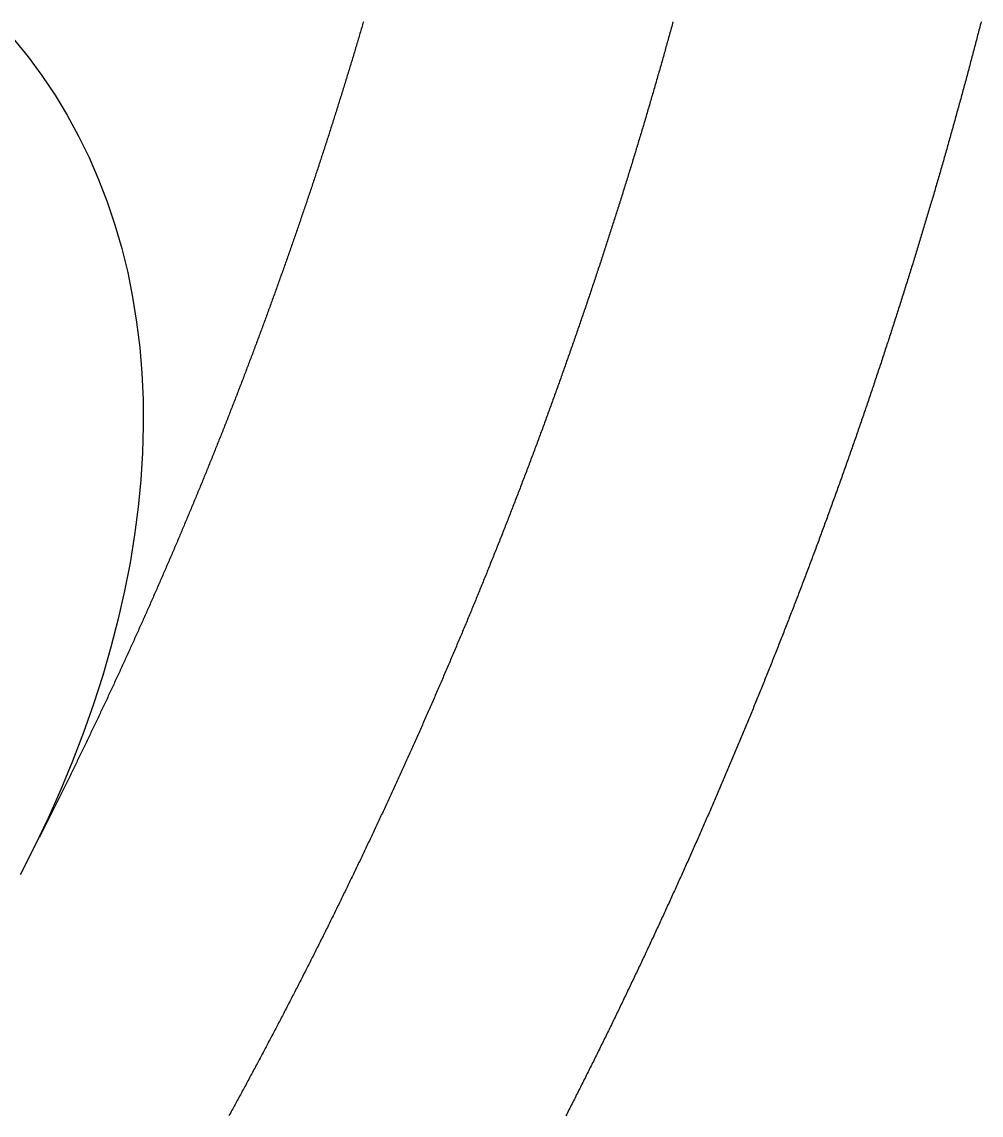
# Model space of a CAD drawing. Extents: x 10 to 206, y -65 to 73.
# Drawn here: x 173.8362 to 174.258, y -50.78 to -50.2991 of the extents above; entities that cross this region are included whole.
import ezdxf

# ---------------------------------------------------------------- set-up
doc = ezdxf.new("R2010")
doc.units = 0
doc.header["$LTSCALE"] = 0.5
doc.layers.add('LOGO', color=7, linetype='Continuous')

msp = doc.modelspace()

# ---------------------------------------------------------------- linework, layer by layer
at = {"layer": 'LOGO'}
for points in [[(173.98639012, -50.29908519), (173.98620232, -50.29972569), (173.98601431, -50.30036614), (173.98582609, -50.30100652), (173.98563766, -50.30164685), (173.98544902, -50.30228712), (173.98526016, -50.30292733), (173.98507109, -50.30356748), (173.98488182, -50.30420757), (173.98469233, -50.3048476), (173.98450263, -50.30548757), (173.98431272, -50.30612749), (173.9841226, -50.30676734), (173.98393227, -50.30740713), (173.98374172, -50.30804686), (173.98355097, -50.30868653), (173.98336001, -50.30932614), (173.98316884, -50.30996569), (173.98297745, -50.31060518), (173.98278586, -50.31124461), (173.98259405, -50.31188398), (173.98240204, -50.31252329), (173.98220981, -50.31316253), (173.98201738, -50.31380172), (173.98182473, -50.31444084), (173.98163188, -50.3150799), (173.98143882, -50.3157189), (173.98124554, -50.31635784), (173.98105206, -50.31699671), (173.98085837, -50.31763552), (173.98066447, -50.31827427), (173.98047036, -50.31891296), (173.98027603, -50.31955159), (173.98008151, -50.32019015), (173.97988677, -50.32082865), (173.97969182, -50.32146709), (173.97949666, -50.32210546), (173.9793013, -50.32274377), (173.97910572, -50.32338202), (173.97890994, -50.3240202), (173.97871395, -50.32465832), (173.97851775, -50.32529638), (173.97832134, -50.32593437), (173.97812473, -50.3265723), (173.9779279, -50.32721017), (173.97773087, -50.32784797), (173.97753363, -50.3284857), (173.97733618, -50.32912338), (173.97713852, -50.32976098), (173.97694066, -50.33039852), (173.97674258, -50.331036), (173.9765443, -50.33167341), (173.97634582, -50.33231076), (173.97614712, -50.33294804), (173.97594822, -50.33358526), (173.97574911, -50.33422241), (173.97554979, -50.33485949), (173.97535027, -50.33549651), (173.97515053, -50.33613347), (173.97495059, -50.33677035), (173.97475045, -50.33740717), (173.97455009, -50.33804393), (173.97434953, -50.33868062), (173.97414877, -50.33931724), (173.97394779, -50.33995379), (173.97374661, -50.34059028), (173.97354523, -50.3412267), (173.97334364, -50.34186306), (173.97314184, -50.34249934), (173.97293983, -50.34313556), (173.97273762, -50.34377171), (173.9725352, -50.3444078), (173.97233258, -50.34504381), (173.97212975, -50.34567976), (173.97192671, -50.34631564), (173.97172347, -50.34695146), (173.97152002, -50.3475872), (173.97131637, -50.34822287), (173.97111251, -50.34885848), (173.97090845, -50.34949402), (173.97070418, -50.35012949), (173.9704997, -50.35076489), (173.97029502, -50.35140022), (173.97009014, -50.35203548), (173.96988505, -50.35267068), (173.96967975, -50.3533058), (173.96947425, -50.35394085), (173.96926855, -50.35457584), (173.96906264, -50.35521075), (173.96885652, -50.35584559), (173.9686502, -50.35648037), (173.96844368, -50.35711507), (173.96823695, -50.35774971), (173.96803002, -50.35838427), (173.96782288, -50.35901876), (173.96761554, -50.35965318), (173.967408, -50.36028753), (173.96720025, -50.36092181), (173.96699229, -50.36155602), (173.96678414, -50.36219016), (173.96657578, -50.36282422), (173.96636721, -50.36345822), (173.96615844, -50.36409214), (173.96594947, -50.36472599), (173.9657403, -50.36535977), (173.96553092, -50.36599348), (173.96532134, -50.36662711), (173.96511155, -50.36726067), (173.96490156, -50.36789416), (173.96469137, -50.36852758), (173.96448097, -50.36916092), (173.96427038, -50.36979419), (173.96405958, -50.37042739), (173.96384857, -50.37106052), (173.96363737, -50.37169357), (173.96342596, -50.37232655), (173.96321435, -50.37295945), (173.96300253, -50.37359228), (173.96279052, -50.37422504), (173.9625783, -50.37485773), (173.96236588, -50.37549034), (173.96215325, -50.37612287), (173.96194043, -50.37675533), (173.9617274, -50.37738772), (173.96151417, -50.37802003), (173.96130074, -50.37865227), (173.96108711, -50.37928443), (173.96087328, -50.37991652), (173.96065924, -50.38054853), (173.960445, -50.38118047), (173.96023056, -50.38181233), (173.96001592, -50.38244412), (173.95980108, -50.38307583), (173.95958604, -50.38370747), (173.9593708, -50.38433902), (173.95915535, -50.38497051), (173.95893971, -50.38560192), (173.95872386, -50.38623325), (173.95850781, -50.3868645), (173.95829156, -50.38749568), (173.95807512, -50.38812678), (173.95785847, -50.38875781), (173.95764162, -50.38938875), (173.95742457, -50.39001963), (173.95720731, -50.39065042), (173.95698986, -50.39128114), (173.95677221, -50.39191177), (173.95655436, -50.39254234), (173.95633631, -50.39317282), (173.95611806, -50.39380323), (173.95589961, -50.39443355), (173.95568096, -50.3950638), (173.95546211, -50.39569398), (173.95524306, -50.39632407), (173.95502381, -50.39695408), (173.95480436, -50.39758402), (173.95458471, -50.39821388), (173.95436486, -50.39884366), (173.95414482, -50.39947336), (173.95392457, -50.40010298), (173.95370412, -50.40073252), (173.95348348, -50.40136198), (173.95326264, -50.40199136), (173.95304159, -50.40262067), (173.95282035, -50.40324989), (173.95259891, -50.40387903), (173.95237728, -50.4045081), (173.95215544, -50.40513708), (173.95193341, -50.40576598), (173.95171117, -50.4063948), (173.95148874, -50.40702355), (173.95126611, -50.40765221), (173.95104328, -50.40828079), (173.95082026, -50.40890929), (173.95059703, -50.4095377), (173.95037361, -50.41016604), (173.95014999, -50.4107943), (173.94992618, -50.41142247), (173.94970216, -50.41205056), (173.94947795, -50.41267857), (173.94925354, -50.4133065), (173.94902893, -50.41393435), (173.94880413, -50.41456212), (173.94857912, -50.4151898), (173.94835393, -50.4158174), (173.94812853, -50.41644492), (173.94790294, -50.41707235), (173.94767715, -50.4176997), (173.94745116, -50.41832697), (173.94722498, -50.41895416), (173.9469986, -50.41958126), (173.94677202, -50.42020828), (173.94654525, -50.42083522), (173.94631828, -50.42146207), (173.94609111, -50.42208884), (173.94586375, -50.42271553), (173.94563619, -50.42334213), (173.94540843, -50.42396865), (173.94518048, -50.42459508), (173.94495234, -50.42522143), (173.94472399, -50.42584769), (173.94449545, -50.42647387), (173.94426672, -50.42709997), (173.94403779, -50.42772598), (173.94380866, -50.4283519), (173.94357934, -50.42897774), (173.94334983, -50.4296035), (173.94312012, -50.43022917), (173.94289021, -50.43085475), (173.94266011, -50.43148025), (173.94242981, -50.43210566), (173.94219932, -50.43273099), (173.94196863, -50.43335623), (173.94173775, -50.43398139), (173.94150667, -50.43460645), (173.9412754, -50.43523144), (173.94104393, -50.43585633), (173.94081227, -50.43648114), (173.94058042, -50.43710586), (173.94034837, -50.4377305), (173.94011612, -50.43835504), (173.93988368, -50.43897951), (173.93965105, -50.43960388), (173.93941823, -50.44022816), (173.9391852, -50.44085236), (173.93895199, -50.44147647), (173.93871858, -50.4421005), (173.93848498, -50.44272443), (173.93825119, -50.44334828), (173.9380172, -50.44397204), (173.93778301, -50.44459571), (173.93754864, -50.44521929), (173.93731407, -50.44584278), (173.9370793, -50.44646618), (173.93684435, -50.4470895), (173.9366092, -50.44771272), (173.93637386, -50.44833586), (173.93613832, -50.44895891), (173.93590259, -50.44958187), (173.93566667, -50.45020474), (173.93543056, -50.45082752), (173.93519425, -50.4514502), (173.93495776, -50.4520728), (173.93472106, -50.45269531), (173.93448418, -50.45331773), (173.93424711, -50.45394006), (173.93400984, -50.4545623), (173.93377238, -50.45518445), (173.93353472, -50.4558065), (173.93329688, -50.45642847), (173.93305884, -50.45705034), (173.93282062, -50.45767213), (173.9325822, -50.45829382), (173.93234358, -50.45891542), (173.93210478, -50.45953693), (173.93186579, -50.46015835), (173.9316266, -50.46077968), (173.93138722, -50.46140091), (173.93114765, -50.46202205), (173.93090789, -50.4626431), (173.93066794, -50.46326406), (173.9304278, -50.46388493), (173.93018747, -50.4645057), (173.92994694, -50.46512638), (173.92970623, -50.46574697), (173.92946532, -50.46636746), (173.92922423, -50.46698786), (173.92898294, -50.46760817), (173.92874146, -50.46822839), (173.92849979, -50.46884851), (173.92825794, -50.46946854), (173.92801589, -50.47008847), (173.92777365, -50.47070831), (173.92753122, -50.47132806), (173.9272886, -50.47194771), (173.92704579, -50.47256727), (173.92680279, -50.47318673), (173.92655961, -50.4738061), (173.92631623, -50.47442537), (173.92607266, -50.47504455), (173.9258289, -50.47566364), (173.92558496, -50.47628263), (173.92534082, -50.47690152), (173.92509649, -50.47752032), (173.92485198, -50.47813903), (173.92460728, -50.47875764), (173.92436238, -50.47937615), (173.9241173, -50.47999457), (173.92387203, -50.48061289), (173.92362657, -50.48123111), (173.92338092, -50.48184924), (173.92313509, -50.48246727), (173.92288906, -50.48308521), (173.92264285, -50.48370305), (173.92239644, -50.48432079), (173.92214985, -50.48493844), (173.92190307, -50.48555598), (173.92165611, -50.48617344), (173.92140895, -50.48679079), (173.92116161, -50.48740805), (173.92091407, -50.48802521), (173.92066636, -50.48864227), (173.92041845, -50.48925923), (173.92017035, -50.4898761), (173.91992207, -50.49049287), (173.9196736, -50.49110954), (173.91942494, -50.49172611), (173.9191761, -50.49234258), (173.91892707, -50.49295896), (173.91867785, -50.49357523), (173.91842844, -50.49419141), (173.91817884, -50.49480749), (173.91792906, -50.49542347), (173.9176791, -50.49603935), (173.91742894, -50.49665513), (173.9171786, -50.49727081), (173.91692807, -50.49788639), (173.91667736, -50.49850187), (173.91642646, -50.49911726), (173.91617537, -50.49973254), (173.91592409, -50.50034772), (173.91567263, -50.5009628), (173.91542099, -50.50157778), (173.91516915, -50.50219267), (173.91491714, -50.50280745), (173.91466493, -50.50342213), (173.91441254, -50.5040367), (173.91415996, -50.50465118), (173.9139072, -50.50526556), (173.91365425, -50.50587983), (173.91340112, -50.50649401), (173.9131478, -50.50710808), (173.9128943, -50.50772205), (173.91264061, -50.50833592), (173.91238673, -50.50894969), (173.91213267, -50.50956335), (173.91187843, -50.51017691), (173.911624, -50.51079037), (173.91136938, -50.51140373), (173.91111458, -50.51201699), (173.91085959, -50.51263014), (173.91060442, -50.51324319), (173.91034907, -50.51385613), (173.91009353, -50.51446898), (173.90983781, -50.51508172), (173.9095819, -50.51569436), (173.90932581, -50.51630689), (173.90906953, -50.51691932), (173.90881307, -50.51753164), (173.90855643, -50.51814387), (173.9082996, -50.51875598), (173.90804259, -50.519368), (173.90778539, -50.51997991), (173.90752801, -50.52059171), (173.90727045, -50.52120341), (173.9070127, -50.52181501), (173.90675477, -50.5224265), (173.90649665, -50.52303789), (173.90623836, -50.52364917), (173.90597988, -50.52426034), (173.90572121, -50.52487142), (173.90546236, -50.52548238), (173.90520333, -50.52609324), (173.90494412, -50.52670399), (173.90468472, -50.52731464), (173.90442515, -50.52792518), (173.90416538, -50.52853562), (173.90390544, -50.52914595), (173.90364531, -50.52975617), (173.903385, -50.53036629), (173.90312451, -50.5309763), (173.90286384, -50.5315862), (173.90260298, -50.532196), (173.90234194, -50.53280569), (173.90208072, -50.53341527), (173.90181932, -50.53402475), (173.90155773, -50.53463412), (173.90129597, -50.53524338), (173.90103402, -50.53585253), (173.90077189, -50.53646157), (173.90050958, -50.53707051), (173.90024708, -50.53767934), (173.89998441, -50.53828806), (173.89972155, -50.53889667), (173.89945852, -50.53950517), (173.8991953, -50.54011357), (173.8989319, -50.54072186), (173.89866832, -50.54133003), (173.89840456, -50.5419381), (173.89814061, -50.54254606), (173.89787649, -50.54315391), (173.89761219, -50.54376165), (173.8973477, -50.54436928), (173.89708304, -50.54497681), (173.89681819, -50.54558422), (173.89655316, -50.54619152), (173.89628796, -50.54679871), (173.89602257, -50.54740579), (173.895757, -50.54801277), (173.89549126, -50.54861963), (173.89522533, -50.54922638), (173.89495922, -50.54983302), (173.89469293, -50.55043955), (173.89442647, -50.55104597), (173.89415982, -50.55165227), (173.893893, -50.55225847), (173.89362599, -50.55286455), (173.8933588, -50.55347053), (173.89309144, -50.55407639), (173.8928239, -50.55468214), (173.89255617, -50.55528778), (173.89228827, -50.5558933), (173.89202019, -50.55649872), (173.89175193, -50.55710402), (173.89148349, -50.55770921), (173.89121487, -50.55831428), (173.89094607, -50.55891925), (173.8906771, -50.5595241), (173.89040794, -50.56012884), (173.89013861, -50.56073346), (173.8898691, -50.56133798), (173.88959941, -50.56194238), (173.88932954, -50.56254666), (173.8890595, -50.56315083), (173.88878927, -50.56375489), (173.88851887, -50.56435884), (173.88824829, -50.56496267), (173.88797753, -50.56556638), (173.8877066, -50.56616999), (173.88743548, -50.56677348), (173.88716419, -50.56737685), (173.88689272, -50.56798011), (173.88662108, -50.56858325), (173.88634925, -50.56918628), (173.88607725, -50.5697892), (173.88580507, -50.570392), (173.88553272, -50.57099468), (173.88526018, -50.57159725), (173.88498747, -50.5721997), (173.88471459, -50.57280204), (173.88444152, -50.57340426), (173.88416828, -50.57400637), (173.88389487, -50.57460836), (173.88362127, -50.57521023), (173.8833475, -50.57581199), (173.88307356, -50.57641363), (173.88279943, -50.57701516), (173.88252513, -50.57761657), (173.88225066, -50.57821786), (173.88197601, -50.57881903), (173.88170118, -50.57942009), (173.88142618, -50.58002103), (173.881151, -50.58062185), (173.88087564, -50.58122256), (173.88060011, -50.58182314), (173.8803244, -50.58242361), (173.88004852, -50.58302397), (173.87977246, -50.5836242), (173.87949623, -50.58422432), (173.87921982, -50.58482432), (173.87894324, -50.58542419), (173.87866648, -50.58602396), (173.87838954, -50.5866236), (173.87811243, -50.58722312), (173.87783515, -50.58782253), (173.87755769, -50.58842181), (173.87728006, -50.58902098), (173.87700225, -50.58962003), (173.87672426, -50.59021895), (173.87644611, -50.59081776), (173.87616777, -50.59141645), (173.87588927, -50.59201502), (173.87561059, -50.59261347), (173.87533173, -50.5932118), (173.8750527, -50.59381001), (173.8747735, -50.5944081), (173.87449412, -50.59500606), (173.87421457, -50.59560391), (173.87393484, -50.59620164), (173.87365494, -50.59679924), (173.87337487, -50.59739673), (173.87309463, -50.59799409), (173.87281421, -50.59859133), (173.87253361, -50.59918845), (173.87225284, -50.59978545), (173.8719719, -50.60038233), (173.87169079, -50.60097909), (173.87140951, -50.60157572), (173.87112805, -50.60217224), (173.87084641, -50.60276863), (173.87056461, -50.60336489), (173.87028263, -50.60396104), (173.87000048, -50.60455706), (173.86971816, -50.60515296), (173.86943566, -50.60574874), (173.86915299, -50.60634439), (173.86887015, -50.60693993), (173.86858714, -50.60753533), (173.86830395, -50.60813062), (173.86802059, -50.60872578), (173.86773706, -50.60932082), (173.86745336, -50.60991573), (173.86716949, -50.61051052), (173.86688544, -50.61110519), (173.86660122, -50.61169973), (173.86631684, -50.61229415), (173.86603227, -50.61288844), (173.86574754, -50.61348261), (173.86546264, -50.61407666), (173.86517756, -50.61467058), (173.86489232, -50.61526437), (173.8646069, -50.61585804), (173.86432131, -50.61645159), (173.86403555, -50.61704501), (173.86374962, -50.6176383), (173.86346352, -50.61823147), (173.86317724, -50.61882451), (173.8628908, -50.61941743), (173.86260419, -50.62001022), (173.8623174, -50.62060289), (173.86203045, -50.62119543), (173.86174332, -50.62178784), (173.86145603, -50.62238012), (173.86116856, -50.62297228), (173.86088092, -50.62356432), (173.86059312, -50.62415622), (173.86030514, -50.624748), (173.86001699, -50.62533965), (173.85972868, -50.62593118), (173.85944019, -50.62652258), (173.85915153, -50.62711385), (173.85886271, -50.62770499), (173.85857371, -50.628296), (173.85828455, -50.62888689), (173.85799521, -50.62947765), (173.85770571, -50.63006828), (173.85741604, -50.63065878), (173.8571262, -50.63124915), (173.85683619, -50.6318394), (173.85654601, -50.63242952), (173.85625566, -50.6330195), (173.85596514, -50.63360936), (173.85567445, -50.63419909), (173.8553836, -50.63478869), (173.85509257, -50.63537816), (173.85480138, -50.63596751), (173.85451002, -50.63655672), (173.85421849, -50.6371458), (173.85392679, -50.63773475), (173.85363493, -50.63832358), (173.85334289, -50.63891227), (173.85305069, -50.63950083), (173.85275832, -50.64008926), (173.85246578, -50.64067757), (173.85217308, -50.64126574), (173.85188021, -50.64185378), (173.85158717, -50.64244169), (173.85129396, -50.64302946), (173.85100058, -50.64361711), (173.85070703, -50.64420464), (173.85041332, -50.64479206), (173.85011942, -50.64537937), (173.84982536, -50.64596658), (173.84953112, -50.64655369), (173.8492367, -50.64714069), (173.84894211, -50.64772758), (173.84864735, -50.64831437), (173.84835242, -50.64890105), (173.84805731, -50.64948763), (173.84776203, -50.65007411), (173.84746658, -50.65066047), (173.84717095, -50.65124674), (173.84687515, -50.6518329), (173.84657918, -50.65241895), (173.84628303, -50.6530049), (173.84598671, -50.65359074), (173.84569022, -50.65417648), (173.84539356, -50.65476212), (173.84509672, -50.65534765), (173.84479971, -50.65593307), (173.84450252, -50.65651839), (173.84420517, -50.65710361), (173.84390764, -50.65768872)], [(174.12250737, -50.29910142), (174.12231753, -50.29979451), (174.12212745, -50.30048754), (174.12193715, -50.3011805), (174.12174661, -50.3018734), (174.12155584, -50.30256623), (174.12136483, -50.303259), (174.12117359, -50.30395171), (174.12098212, -50.30464435), (174.12079042, -50.30533693), (174.12059849, -50.30602944), (174.12040632, -50.30672189), (174.12021392, -50.30741427), (174.12002129, -50.30810658), (174.11982843, -50.30879883), (174.11963534, -50.30949102), (174.11944201, -50.31018314), (174.11924846, -50.31087519), (174.11905467, -50.31156718), (174.11886065, -50.3122591), (174.1186664, -50.31295096), (174.11847191, -50.31364275), (174.1182772, -50.31433447), (174.11808226, -50.31502612), (174.11788708, -50.31571771), (174.11769167, -50.31640924), (174.11749604, -50.31710069), (174.11730017, -50.31779208), (174.11710407, -50.3184834), (174.11690774, -50.31917465), (174.11671118, -50.31986584), (174.11651439, -50.32055695), (174.11631737, -50.321248), (174.11612012, -50.32193899), (174.11592264, -50.3226299), (174.11572493, -50.32332074), (174.11552699, -50.32401152), (174.11532882, -50.32470223), (174.11513042, -50.32539287), (174.1149318, -50.32608344), (174.11473294, -50.32677394), (174.11453385, -50.32746437), (174.11433453, -50.32815474), (174.11413498, -50.32884503), (174.11393521, -50.32953526), (174.1137352, -50.33022541), (174.11353497, -50.3309155), (174.11333451, -50.33160551), (174.11313381, -50.33229546), (174.11293289, -50.33298533), (174.11273174, -50.33367514), (174.11253037, -50.33436487), (174.11232876, -50.33505454), (174.11212692, -50.33574413), (174.11192486, -50.33643365), (174.11172257, -50.3371231), (174.11152005, -50.33781248), (174.1113173, -50.33850179), (174.11111433, -50.33919103), (174.11091112, -50.3398802), (174.11070769, -50.34056929), (174.11050403, -50.34125831), (174.11030015, -50.34194726), (174.11009603, -50.34263614), (174.10989169, -50.34332495), (174.10968712, -50.34401368), (174.10948233, -50.34470235), (174.1092773, -50.34539093), (174.10907205, -50.34607945), (174.10886658, -50.34676789), (174.10866087, -50.34745626), (174.10845494, -50.34814456), (174.10824878, -50.34883279), (174.1080424, -50.34952094), (174.10783579, -50.35020901), (174.10762895, -50.35089702), (174.10742189, -50.35158495), (174.1072146, -50.3522728), (174.10700708, -50.35296058), (174.10679934, -50.35364829), (174.10659137, -50.35433592), (174.10638317, -50.35502348), (174.10617475, -50.35571097), (174.10596611, -50.35639838), (174.10575724, -50.35708571), (174.10554814, -50.35777297), (174.10533882, -50.35846015), (174.10512927, -50.35914726), (174.10491949, -50.35983429), (174.10470949, -50.36052125), (174.10449927, -50.36120813), (174.10428882, -50.36189494), (174.10407815, -50.36258167), (174.10386725, -50.36326832), (174.10365612, -50.3639549), (174.10344478, -50.3646414), (174.1032332, -50.36532783), (174.10302141, -50.36601418), (174.10280938, -50.36670045), (174.10259714, -50.36738664), (174.10238467, -50.36807276), (174.10217197, -50.3687588), (174.10195905, -50.36944476), (174.10174591, -50.37013065), (174.10153254, -50.37081646), (174.10131895, -50.37150219), (174.10110514, -50.37218784), (174.1008911, -50.37287341), (174.10067684, -50.37355891), (174.10046235, -50.37424433), (174.10024764, -50.37492967), (174.10003271, -50.37561493), (174.09981756, -50.37630011), (174.09960218, -50.37698521), (174.09938658, -50.37767024), (174.09917075, -50.37835518), (174.09895471, -50.37904005), (174.09873844, -50.37972483), (174.09852195, -50.38040954), (174.09830523, -50.38109417), (174.09808829, -50.38177872), (174.09787113, -50.38246319), (174.09765375, -50.38314757), (174.09743615, -50.38383188), (174.09721832, -50.38451611), (174.09700027, -50.38520026), (174.096782, -50.38588432), (174.09656351, -50.38656831), (174.09634479, -50.38725221), (174.09612586, -50.38793604), (174.0959067, -50.38861978), (174.09568732, -50.38930344), (174.09546772, -50.38998702), (174.0952479, -50.39067052), (174.09502785, -50.39135394), (174.09480759, -50.39203727), (174.0945871, -50.39272052), (174.09436639, -50.3934037), (174.09414547, -50.39408678), (174.09392432, -50.39476979), (174.09370295, -50.39545272), (174.09348136, -50.39613556), (174.09325955, -50.39681832), (174.09303752, -50.39750099), (174.09281527, -50.39818358), (174.09259279, -50.39886609), (174.0923701, -50.39954852), (174.09214719, -50.40023086), (174.09192406, -50.40091312), (174.09170071, -50.4015953), (174.09147713, -50.40227739), (174.09125334, -50.4029594), (174.09102933, -50.40364132), (174.0908051, -50.40432316), (174.09058065, -50.40500492), (174.09035598, -50.40568659), (174.09013109, -50.40636818), (174.08990598, -50.40704968), (174.08968065, -50.40773109), (174.08945511, -50.40841243), (174.08922934, -50.40909367), (174.08900336, -50.40977483), (174.08877715, -50.41045591), (174.08855073, -50.4111369), (174.08832409, -50.4118178), (174.08809723, -50.41249862), (174.08787015, -50.41317936), (174.08764285, -50.41386), (174.08741534, -50.41454056), (174.08718761, -50.41522104), (174.08695966, -50.41590142), (174.08673149, -50.41658172), (174.0865031, -50.41726194), (174.0862745, -50.41794206), (174.08604567, -50.4186221), (174.08581663, -50.41930206), (174.08558737, -50.41998192), (174.0853579, -50.4206617), (174.08512821, -50.42134139), (174.0848983, -50.42202099), (174.08466817, -50.42270051), (174.08443782, -50.42337994), (174.08420726, -50.42405927), (174.08397649, -50.42473852), (174.08374549, -50.42541769), (174.08351428, -50.42609676), (174.08328285, -50.42677574), (174.0830512, -50.42745464), (174.08281934, -50.42813345), (174.08258726, -50.42881216), (174.08235497, -50.42949079), (174.08212246, -50.43016933), (174.08188973, -50.43084778), (174.08165679, -50.43152614), (174.08142363, -50.43220441), (174.08119025, -50.43288259), (174.08095666, -50.43356068), (174.08072285, -50.43423868), (174.08048883, -50.43491659), (174.08025459, -50.43559441), (174.08002014, -50.43627214), (174.07978547, -50.43694978), (174.07955059, -50.43762733), (174.07931549, -50.43830478), (174.07908017, -50.43898215), (174.07884464, -50.43965942), (174.0786089, -50.4403366), (174.07837294, -50.4410137), (174.07813677, -50.4416907), (174.07790038, -50.4423676), (174.07766377, -50.44304442), (174.07742696, -50.44372114), (174.07718992, -50.44439777), (174.07695268, -50.44507431), (174.07671522, -50.44575076), (174.07647754, -50.44642711), (174.07623965, -50.44710337), (174.07600155, -50.44777954), (174.07576323, -50.44845562), (174.0755247, -50.4491316), (174.07528596, -50.44980749), (174.075047, -50.45048329), (174.07480783, -50.45115899), (174.07456844, -50.4518346), (174.07432884, -50.45251011), (174.07408903, -50.45318553), (174.07384901, -50.45386086), (174.07360877, -50.45453609), (174.07336832, -50.45521123), (174.07312765, -50.45588627), (174.07288678, -50.45656122), (174.07264569, -50.45723607), (174.07240439, -50.45791083), (174.07216287, -50.4585855), (174.07192114, -50.45926007), (174.0716792, -50.45993454), (174.07143705, -50.46060892), (174.07119469, -50.4612832), (174.07095211, -50.46195739), (174.07070932, -50.46263148), (174.07046632, -50.46330547), (174.07022311, -50.46397937), (174.06997969, -50.46465318), (174.06973605, -50.46532688), (174.0694922, -50.46600049), (174.06924815, -50.466674), (174.06900388, -50.46734742), (174.06875939, -50.46802074), (174.0685147, -50.46869396), (174.0682698, -50.46936709), (174.06802468, -50.47004012), (174.06777936, -50.47071305), (174.06753382, -50.47138588), (174.06728807, -50.47205861), (174.06704211, -50.47273125), (174.06679594, -50.47340379), (174.06654957, -50.47407623), (174.06630298, -50.47474857), (174.06605617, -50.47542082), (174.06580916, -50.47609296), (174.06556194, -50.47676501), (174.06531451, -50.47743696), (174.06506687, -50.47810881), (174.06481902, -50.47878056), (174.06457096, -50.47945221), (174.06432269, -50.48012376), (174.06407421, -50.48079521), (174.06382552, -50.48146657), (174.06357662, -50.48213782), (174.06332751, -50.48280897), (174.06307819, -50.48348002), (174.06282867, -50.48415098), (174.06257893, -50.48482183), (174.06232898, -50.48549258), (174.06207883, -50.48616323), (174.06182847, -50.48683378), (174.06157789, -50.48750423), (174.06132711, -50.48817458), (174.06107612, -50.48884483), (174.06082493, -50.48951498), (174.06057352, -50.49018502), (174.0603219, -50.49085496), (174.06007008, -50.49152481), (174.05981805, -50.49219455), (174.05956581, -50.49286418), (174.05931336, -50.49353372), (174.05906071, -50.49420315), (174.05880785, -50.49487249), (174.05855478, -50.49554171), (174.0583015, -50.49621084), (174.05804801, -50.49687986), (174.05779432, -50.49754879), (174.05754042, -50.4982176), (174.05728631, -50.49888632), (174.05703199, -50.49955493), (174.05677747, -50.50022344), (174.05652274, -50.50089184), (174.05626781, -50.50156014), (174.05601266, -50.50222834), (174.05575731, -50.50289643), (174.05550176, -50.50356442), (174.05524599, -50.50423231), (174.05499002, -50.50490009), (174.05473385, -50.50556776), (174.05447746, -50.50623533), (174.05422088, -50.5069028), (174.05396408, -50.50757016), (174.05370708, -50.50823742), (174.05344987, -50.50890457), (174.05319246, -50.50957162), (174.05293484, -50.51023856), (174.05267702, -50.51090539), (174.05241899, -50.51157212), (174.05216075, -50.51223874), (174.05190231, -50.51290526), (174.05164367, -50.51357167), (174.05138481, -50.51423798), (174.05112576, -50.51490418), (174.0508665, -50.51557027), (174.05060703, -50.51623625), (174.05034736, -50.51690213), (174.05008748, -50.51756791), (174.0498274, -50.51823357), (174.04956711, -50.51889913), (174.04930662, -50.51956458), (174.04904593, -50.52022992), (174.04878503, -50.52089516), (174.04852393, -50.52156028), (174.04826262, -50.5222253), (174.04800111, -50.52289021), (174.04773939, -50.52355502), (174.04747747, -50.52421971), (174.04721535, -50.5248843), (174.04695302, -50.52554878), (174.04669049, -50.52621315), (174.04642775, -50.52687741), (174.04616481, -50.52754156), (174.04590167, -50.5282056), (174.04563833, -50.52886954), (174.04537478, -50.52953336), (174.04511103, -50.53019707), (174.04484707, -50.53086068), (174.04458291, -50.53152417), (174.04431855, -50.53218756), (174.04405399, -50.53285084), (174.04378922, -50.533514), (174.04352426, -50.53417705), (174.04325908, -50.53484), (174.04299371, -50.53550283), (174.04272814, -50.53616556), (174.04246236, -50.53682817), (174.04219638, -50.53749067), (174.04193019, -50.53815306), (174.04166381, -50.53881534), (174.04139722, -50.53947751), (174.04113043, -50.54013956), (174.04086344, -50.54080151), (174.04059625, -50.54146334), (174.04032886, -50.54212506), (174.04006126, -50.54278667), (174.03979347, -50.54344816), (174.03952547, -50.54410955), (174.03925727, -50.54477082), (174.03898887, -50.54543198), (174.03872027, -50.54609302), (174.03845147, -50.54675396), (174.03818247, -50.54741478), (174.03791326, -50.54807548), (174.03764386, -50.54873608), (174.03737425, -50.54939656), (174.03710445, -50.55005693), (174.03683444, -50.55071718), (174.03656424, -50.55137732), (174.03629383, -50.55203734), (174.03602322, -50.55269725), (174.03575242, -50.55335705), (174.03548141, -50.55401673), (174.0352102, -50.5546763), (174.0349388, -50.55533576), (174.03466719, -50.5559951), (174.03439538, -50.55665432), (174.03412338, -50.55731343), (174.03385117, -50.55797242), (174.03357877, -50.5586313), (174.03330617, -50.55929006), (174.03303336, -50.55994871), (174.03276036, -50.56060724), (174.03248716, -50.56126566), (174.03221376, -50.56192396), (174.03194016, -50.56258214), (174.03166637, -50.56324021), (174.03139237, -50.56389816), (174.03111818, -50.564556), (174.03084378, -50.56521371), (174.03056919, -50.56587131), (174.0302944, -50.5665288), (174.03001941, -50.56718617), (174.02974423, -50.56784342), (174.02946884, -50.56850055), (174.02919326, -50.56915756), (174.02891748, -50.56981446), (174.0286415, -50.57047124), (174.02836533, -50.5711279), (174.02808895, -50.57178445), (174.02781238, -50.57244087), (174.02753561, -50.57309718), (174.02725865, -50.57375337), (174.02698149, -50.57440944), (174.02670413, -50.57506539), (174.02642657, -50.57572122), (174.02614882, -50.57637694), (174.02587086, -50.57703253), (174.02559272, -50.57768801), (174.02531437, -50.57834337), (174.02503583, -50.5789986), (174.02475709, -50.57965372), (174.02447816, -50.58030872), (174.02419903, -50.5809636), (174.0239197, -50.58161835), (174.02364018, -50.58227299), (174.02336046, -50.58292751), (174.02308054, -50.5835819), (174.02280043, -50.58423618), (174.02252013, -50.58489034), (174.02223962, -50.58554437), (174.02195892, -50.58619828), (174.02167803, -50.58685208), (174.02139694, -50.58750575), (174.02111566, -50.5881593), (174.02083418, -50.58881273), (174.0205525, -50.58946603), (174.02027063, -50.59011922), (174.01998856, -50.59077228), (174.0197063, -50.59142522), (174.01942385, -50.59207804), (174.0191412, -50.59273074), (174.01885835, -50.59338331), (174.01857531, -50.59403576), (174.01829208, -50.59468809), (174.01800865, -50.59534029), (174.01772502, -50.59599238), (174.01744121, -50.59664434), (174.0171572, -50.59729617), (174.01687299, -50.59794789), (174.01658859, -50.59859948), (174.016304, -50.59925094), (174.01601921, -50.59990228), (174.01573423, -50.6005535), (174.01544905, -50.60120459), (174.01516368, -50.60185556), (174.01487812, -50.60250641), (174.01459237, -50.60315713), (174.01430642, -50.60380773), (174.01402028, -50.6044582), (174.01373394, -50.60510854), (174.01344741, -50.60575876), (174.01316069, -50.60640886), (174.01287378, -50.60705883), (174.01258667, -50.60770868), (174.01229937, -50.6083584), (174.01201188, -50.60900799), (174.0117242, -50.60965746), (174.01143632, -50.6103068), (174.01114825, -50.61095602), (174.01085999, -50.61160511), (174.01057153, -50.61225407), (174.01028289, -50.61290291), (174.00999405, -50.61355162), (174.00970502, -50.6142002), (174.0094158, -50.61484866), (174.00912639, -50.61549699), (174.00883678, -50.61614519), (174.00854699, -50.61679326), (174.008257, -50.61744121), (174.00796682, -50.61808903), (174.00767645, -50.61873672), (174.00738589, -50.61938429), (174.00709513, -50.62003172), (174.00680419, -50.62067903), (174.00651306, -50.62132621), (174.00622173, -50.62197326), (174.00593021, -50.62262019), (174.00563851, -50.62326698), (174.00534661, -50.62391365), (174.00505452, -50.62456018), (174.00476224, -50.62520659), (174.00446977, -50.62585287), (174.00417712, -50.62649902), (174.00388427, -50.62714504), (174.00359123, -50.62779093), (174.003298, -50.62843669), (174.00300458, -50.62908232), (174.00271097, -50.62972782), (174.00241717, -50.63037319), (174.00212318, -50.63101842), (174.00182901, -50.63166353), (174.00153464, -50.63230851), (174.00124008, -50.63295336), (174.00094534, -50.63359808), (174.0006504, -50.63424266), (174.00035528, -50.63488712), (174.00005997, -50.63553144), (173.99976446, -50.63617563), (173.99946877, -50.63681969), (173.99917289, -50.63746362), (173.99887683, -50.63810742), (173.99858057, -50.63875109), (173.99828412, -50.63939462), (173.99798749, -50.64003802), (173.99769067, -50.64068129), (173.99739366, -50.64132442), (173.99709646, -50.64196743), (173.99679907, -50.6426103), (173.9965015, -50.64325304), (173.99620374, -50.64389564), (173.99590579, -50.64453811), (173.99560765, -50.64518045), (173.99530933, -50.64582266), (173.99501081, -50.64646473), (173.99471211, -50.64710667), (173.99441323, -50.64774847), (173.99411415, -50.64839014), (173.99381489, -50.64903168), (173.99351544, -50.64967308), (173.99321581, -50.65031435), (173.99291599, -50.65095548), (173.99261598, -50.65159648), (173.99231578, -50.65223734), (173.9920154, -50.65287807), (173.99171483, -50.65351866), (173.99141407, -50.65415912), (173.99111313, -50.65479944), (173.990812, -50.65543963), (173.99051069, -50.65607968), (173.99020919, -50.6567196), (173.9899075, -50.65735938), (173.98960563, -50.65799903), (173.98930357, -50.65863853), (173.98900133, -50.65927791), (173.9886989, -50.65991714), (173.98839628, -50.66055624), (173.98809348, -50.6611952), (173.9877905, -50.66183403), (173.98748732, -50.66247272), (173.98718397, -50.66311127), (173.98688043, -50.66374969), (173.9865767, -50.66438796), (173.98627279, -50.6650261), (173.98596869, -50.6656641), (173.98566441, -50.66630197), (173.98535994, -50.6669397), (173.98505529, -50.66757728), (173.98475046, -50.66821473), (173.98444544, -50.66885205), (173.98414024, -50.66948922), (173.98383485, -50.67012626), (173.98352928, -50.67076315), (173.98322352, -50.67139991), (173.98291758, -50.67203653), (173.98261145, -50.67267301), (173.98230515, -50.67330935), (173.98199865, -50.67394555), (173.98169198, -50.67458161), (173.98138512, -50.67521753), (173.98107808, -50.67585332), (173.98077085, -50.67648896), (173.98046344, -50.67712446), (173.98015585, -50.67775982), (173.97984808, -50.67839504), (173.97954012, -50.67903013), (173.97923198, -50.67966507), (173.97892365, -50.68029987), (173.97861515, -50.68093453), (173.97830646, -50.68156904), (173.97799758, -50.68220342), (173.97768853, -50.68283766), (173.97737929, -50.68347175), (173.97706987, -50.6841057), (173.97676027, -50.68473952), (173.97645049, -50.68537318), (173.97614052, -50.68600671), (173.97583038, -50.6866401), (173.97552005, -50.68727334), (173.97520954, -50.68790644), (173.97489884, -50.6885394), (173.97458797, -50.68917222), (173.97427691, -50.6898049), (173.97396567, -50.69043745), (173.97365424, -50.69106989), (173.97334262, -50.69170221), (173.97303082, -50.6923344), (173.97271883, -50.69296647), (173.97240666, -50.69359842), (173.9720943, -50.69423025), (173.97178176, -50.69486196), (173.97146903, -50.69549355), (173.97115611, -50.69612502), (173.97084301, -50.69675636), (173.97052973, -50.69738759), (173.97021626, -50.69801869), (173.9699026, -50.69864967), (173.96958876, -50.69928053), (173.96927473, -50.69991127), (173.96896052, -50.70054189), (173.96864612, -50.70117239), (173.96833154, -50.70180276), (173.96801677, -50.70243302), (173.96770182, -50.70306316), (173.96738668, -50.70369317), (173.96707136, -50.70432306), (173.96675585, -50.70495284), (173.96644016, -50.70558249), (173.96612428, -50.70621202), (173.96580822, -50.70684143), (173.96549198, -50.70747072), (173.96517555, -50.70809989), (173.96485893, -50.70872894), (173.96454213, -50.70935786), (173.96422515, -50.70998667), (173.96390798, -50.71061536), (173.96359063, -50.71124392), (173.96327309, -50.71187237), (173.96295537, -50.7125007), (173.96263747, -50.7131289), (173.96231938, -50.71375698), (173.96200111, -50.71438495), (173.96168265, -50.71501279), (173.96136402, -50.71564052), (173.96104519, -50.71626812), (173.96072618, -50.7168956), (173.96040699, -50.71752296), (173.96008762, -50.71815021), (173.95976806, -50.71877733), (173.95944832, -50.71940433), (173.95912839, -50.72003121), (173.95880829, -50.72065797), (173.95848799, -50.72128461), (173.95816752, -50.72191114), (173.95784686, -50.72253754), (173.95752602, -50.72316382), (173.957205, -50.72378998), (173.95688379, -50.72441602), (173.9565624, -50.72504194), (173.95624082, -50.72566775), (173.95591907, -50.72629343), (173.95559713, -50.72691899), (173.95527501, -50.72754443), (173.9549527, -50.72816975), (173.95463021, -50.72879496), (173.95430754, -50.72942004), (173.95398469, -50.730045), (173.95366165, -50.73066985), (173.95333844, -50.73129457), (173.95301504, -50.73191917), (173.95269145, -50.73254366), (173.95236769, -50.73316802), (173.95204374, -50.73379227), (173.95171961, -50.7344164), (173.9513953, -50.7350404), (173.95107081, -50.73566429), (173.95074613, -50.73628806), (173.95042128, -50.7369117), (173.95009624, -50.73753523), (173.94977101, -50.73815864), (173.94944561, -50.73878193), (173.94912003, -50.7394051), (173.94879426, -50.74002816), (173.94846831, -50.74065109), (173.94814218, -50.7412739), (173.94781587, -50.7418966), (173.94748938, -50.74251917), (173.9471627, -50.74314163), (173.94683585, -50.74376396), (173.94650881, -50.74438618), (173.94618159, -50.74500828), (173.94585419, -50.74563026), (173.94552661, -50.74625212), (173.94519885, -50.74687386), (173.94487091, -50.74749548), (173.94454278, -50.74811699), (173.94421448, -50.74873837), (173.94388599, -50.74935964), (173.94355733, -50.74998079), (173.94322848, -50.75060182), (173.94289945, -50.75122273), (173.94257024, -50.75184352), (173.94224086, -50.75246419), (173.94191129, -50.75308474), (173.94158154, -50.75370518), (173.9412516, -50.75432549), (173.94092149, -50.75494569), (173.9405912, -50.75556577), (173.94026073, -50.75618573), (173.93993008, -50.75680557), (173.93959925, -50.7574253), (173.93926824, -50.7580449), (173.93893704, -50.75866439), (173.93860567, -50.75928376), (173.93827412, -50.75990301), (173.93794239, -50.76052214), (173.93761048, -50.76114115), (173.93727838, -50.76176005), (173.93694611, -50.76237882), (173.93661366, -50.76299748), (173.93628103, -50.76361602), (173.93594822, -50.76423444), (173.93561523, -50.76485275), (173.93528206, -50.76547093), (173.93494871, -50.766089), (173.93461519, -50.76670695), (173.93428148, -50.76732478), (173.93394759, -50.7679425), (173.93361353, -50.76856009), (173.93327928, -50.76917757), (173.93294486, -50.76979493), (173.93261025, -50.77041217), (173.93227547, -50.77102929), (173.93194051, -50.7716463), (173.93160537, -50.77226319), (173.93127005, -50.77287996), (173.93093456, -50.77349661), (173.93059888, -50.77411314), (173.93026303, -50.77472956), (173.92992699, -50.77534586), (173.92959078, -50.77596204), (173.92925439, -50.77657811), (173.92891782, -50.77719405), (173.92858108, -50.77780988), (173.92824415, -50.77842559), (173.92790705, -50.77904119), (173.92756977, -50.77965666), (173.92723231, -50.78027202)], [(174.25801453, -50.29904899), (174.25782459, -50.29978851), (174.25763441, -50.30052796), (174.25744398, -50.30126735), (174.25725329, -50.30200666), (174.25706236, -50.30274592), (174.25687117, -50.3034851), (174.25667974, -50.30422422), (174.25648805, -50.30496327), (174.25629612, -50.30570225), (174.25610394, -50.30644117), (174.25591151, -50.30718001), (174.25571883, -50.30791879), (174.2555259, -50.3086575), (174.25533272, -50.30939615), (174.25513929, -50.31013472), (174.25494562, -50.31087323), (174.25475169, -50.31161166), (174.25455752, -50.31235003), (174.2543631, -50.31308833), (174.25416843, -50.31382656), (174.25397351, -50.31456472), (174.25377835, -50.31530281), (174.25358293, -50.31604083), (174.25338727, -50.31677878), (174.25319136, -50.31751666), (174.2529952, -50.31825447), (174.2527988, -50.31899221), (174.25260214, -50.31972988), (174.25240524, -50.32046748), (174.25220809, -50.32120501), (174.2520107, -50.32194247), (174.25181306, -50.32267986), (174.25161517, -50.32341717), (174.25141703, -50.32415442), (174.25121865, -50.32489159), (174.25102002, -50.32562869), (174.25082114, -50.32636572), (174.25062202, -50.32710268), (174.25042265, -50.32783956), (174.25022303, -50.32857638), (174.25002317, -50.32931312), (174.24982306, -50.33004978), (174.2496227, -50.33078638), (174.2494221, -50.3315229), (174.24922126, -50.33225935), (174.24902016, -50.33299573), (174.24881882, -50.33373203), (174.24861724, -50.33446826), (174.24841541, -50.33520442), (174.24821333, -50.3359405), (174.24801101, -50.33667651), (174.24780845, -50.33741244), (174.24760564, -50.3381483), (174.24740258, -50.33888409), (174.24719928, -50.3396198), (174.24699573, -50.34035543), (174.24679194, -50.34109099), (174.24658791, -50.34182648), (174.24638363, -50.34256189), (174.2461791, -50.34329723), (174.24597433, -50.34403249), (174.24576932, -50.34476767), (174.24556406, -50.34550278), (174.24535856, -50.34623782), (174.24515282, -50.34697277), (174.24494683, -50.34770765), (174.24474059, -50.34844246), (174.24453412, -50.34917719), (174.2443274, -50.34991184), (174.24412043, -50.35064641), (174.24391322, -50.35138091), (174.24370577, -50.35211533), (174.24349808, -50.35284968), (174.24329014, -50.35358394), (174.24308196, -50.35431813), (174.24287354, -50.35505224), (174.24266487, -50.35578627), (174.24245596, -50.35652023), (174.24224681, -50.35725411), (174.24203742, -50.3579879), (174.24182778, -50.35872162), (174.2416179, -50.35945527), (174.24140778, -50.36018883), (174.24119742, -50.36092231), (174.24098681, -50.36165572), (174.24077596, -50.36238904), (174.24056487, -50.36312229), (174.24035354, -50.36385545), (174.24014197, -50.36458854), (174.23993016, -50.36532155), (174.2397181, -50.36605447), (174.2395058, -50.36678732), (174.23929326, -50.36752009), (174.23908048, -50.36825277), (174.23886746, -50.36898538), (174.2386542, -50.3697179), (174.2384407, -50.37045035), (174.23822695, -50.37118271), (174.23801297, -50.37191499), (174.23779874, -50.37264719), (174.23758428, -50.37337931), (174.23736957, -50.37411135), (174.23715462, -50.3748433), (174.23693944, -50.37557518), (174.23672401, -50.37630697), (174.23650834, -50.37703868), (174.23629244, -50.37777031), (174.23607629, -50.37850185), (174.2358599, -50.37923331), (174.23564328, -50.37996469), (174.23542641, -50.38069598), (174.23520931, -50.3814272), (174.23499196, -50.38215833), (174.23477438, -50.38288937), (174.23455655, -50.38362033), (174.23433849, -50.38435121), (174.23412019, -50.38508201), (174.23390165, -50.38581272), (174.23368287, -50.38654334), (174.23346385, -50.38727388), (174.2332446, -50.38800434), (174.2330251, -50.38873471), (174.23280537, -50.389465), (174.2325854, -50.3901952), (174.23236519, -50.39092532), (174.23214474, -50.39165535), (174.23192405, -50.3923853), (174.23170313, -50.39311516), (174.23148197, -50.39384494), (174.23126057, -50.39457463), (174.23103893, -50.39530423), (174.23081705, -50.39603375), (174.23059494, -50.39676318), (174.23037259, -50.39749252), (174.23015001, -50.39822178), (174.22992718, -50.39895095), (174.22970412, -50.39968004), (174.22948082, -50.40040904), (174.22925729, -50.40113795), (174.22903352, -50.40186677), (174.22880951, -50.4025955), (174.22858526, -50.40332415), (174.22836078, -50.40405271), (174.22813606, -50.40478118), (174.22791111, -50.40550956), (174.22768592, -50.40623786), (174.22746049, -50.40696607), (174.22723483, -50.40769418), (174.22700893, -50.40842221), (174.2267828, -50.40915015), (174.22655643, -50.409878), (174.22632982, -50.41060577), (174.22610298, -50.41133344), (174.2258759, -50.41206102), (174.22564859, -50.41278852), (174.22542104, -50.41351592), (174.22519326, -50.41424323), (174.22496524, -50.41497046), (174.22473699, -50.41569759), (174.2245085, -50.41642463), (174.22427978, -50.41715158), (174.22405083, -50.41787845), (174.22382163, -50.41860522), (174.22359221, -50.4193319), (174.22336255, -50.42005848), (174.22313265, -50.42078498), (174.22290253, -50.42151139), (174.22267216, -50.4222377), (174.22244157, -50.42296392), (174.22221074, -50.42369005), (174.22197967, -50.42441609), (174.22174837, -50.42514204), (174.22151684, -50.42586789), (174.22128508, -50.42659365), (174.22105308, -50.42731932), (174.22082085, -50.4280449), (174.22058838, -50.42877038), (174.22035568, -50.42949577), (174.22012275, -50.43022106), (174.21988959, -50.43094627), (174.21965619, -50.43167138), (174.21942256, -50.43239639), (174.2191887, -50.43312131), (174.2189546, -50.43384614), (174.21872028, -50.43457087), (174.21848572, -50.43529551), (174.21825092, -50.43602006), (174.2180159, -50.43674451), (174.21778064, -50.43746886), (174.21754515, -50.43819312), (174.21730943, -50.43891728), (174.21707348, -50.43964135), (174.2168373, -50.44036533), (174.21660088, -50.44108921), (174.21636424, -50.44181299), (174.21612736, -50.44253668), (174.21589025, -50.44326027), (174.21565291, -50.44398376), (174.21541534, -50.44470716), (174.21517754, -50.44543046), (174.2149395, -50.44615367), (174.21470124, -50.44687677), (174.21446274, -50.44759979), (174.21422402, -50.4483227), (174.21398506, -50.44904552), (174.21374587, -50.44976824), (174.21350646, -50.45049086), (174.21326681, -50.45121338), (174.21302693, -50.45193581), (174.21278683, -50.45265814), (174.21254649, -50.45338037), (174.21230592, -50.4541025), (174.21206512, -50.45482454), (174.2118241, -50.45554647), (174.21158284, -50.45626831), (174.21134136, -50.45699005), (174.21109964, -50.45771168), (174.2108577, -50.45843322), (174.21061552, -50.45915466), (174.21037312, -50.459876), (174.21013049, -50.46059724), (174.20988763, -50.46131839), (174.20964454, -50.46203943), (174.20940122, -50.46276037), (174.20915768, -50.46348121), (174.2089139, -50.46420195), (174.2086699, -50.46492259), (174.20842567, -50.46564313), (174.20818121, -50.46636357), (174.20793652, -50.4670839), (174.2076916, -50.46780414), (174.20744646, -50.46852427), (174.20720109, -50.46924431), (174.20695549, -50.46996424), (174.20670966, -50.47068407), (174.20646361, -50.4714038), (174.20621732, -50.47212342), (174.20597081, -50.47284295), (174.20572408, -50.47356237), (174.20547711, -50.47428168), (174.20522992, -50.4750009), (174.20498251, -50.47572001), (174.20473486, -50.47643902), (174.20448699, -50.47715793), (174.20423889, -50.47787673), (174.20399057, -50.47859544), (174.20374202, -50.47931403), (174.20349324, -50.48003252), (174.20324423, -50.48075091), (174.202995, -50.4814692), (174.20274555, -50.48218738), (174.20249587, -50.48290546), (174.20224596, -50.48362343), (174.20199582, -50.4843413), (174.20174546, -50.48505906), (174.20149488, -50.48577672), (174.20124407, -50.48649427), (174.20099303, -50.48721172), (174.20074177, -50.48792906), (174.20049028, -50.48864629), (174.20023857, -50.48936342), (174.19998664, -50.49008045), (174.19973447, -50.49079737), (174.19948209, -50.49151418), (174.19922948, -50.49223089), (174.19897664, -50.49294749), (174.19872358, -50.49366398), (174.1984703, -50.49438036), (174.19821679, -50.49509664), (174.19796305, -50.49581282), (174.19770909, -50.49652888), (174.19745491, -50.49724484), (174.19720051, -50.49796069), (174.19694588, -50.49867643), (174.19669102, -50.49939207), (174.19643595, -50.50010759), (174.19618065, -50.50082301), (174.19592512, -50.50153832), (174.19566937, -50.50225352), (174.1954134, -50.50296862), (174.19515721, -50.5036836), (174.19490079, -50.50439848), (174.19464415, -50.50511324), (174.19438729, -50.5058279), (174.1941302, -50.50654245), (174.19387289, -50.50725689), (174.19361536, -50.50797122), (174.19335761, -50.50868544), (174.19309963, -50.50939955), (174.19284143, -50.51011355), (174.19258301, -50.51082743), (174.19232437, -50.51154121), (174.19206551, -50.51225488), (174.19180642, -50.51296844), (174.19154711, -50.51368188), (174.19128758, -50.51439522), (174.19102783, -50.51510844), (174.19076785, -50.51582156), (174.19050766, -50.51653456), (174.19024724, -50.51724745), (174.1899866, -50.51796023), (174.18972574, -50.51867289), (174.18946466, -50.51938545), (174.18920336, -50.52009789), (174.18894184, -50.52081022), (174.1886801, -50.52152244), (174.18841814, -50.52223454), (174.18815595, -50.52294653), (174.18789355, -50.52365841), (174.18763092, -50.52437018), (174.18736808, -50.52508183), (174.18710501, -50.52579337), (174.18684172, -50.52650479), (174.18657822, -50.5272161), (174.18631449, -50.5279273), (174.18605055, -50.52863838), (174.18578638, -50.52934935), (174.185522, -50.53006021), (174.18525739, -50.53077095), (174.18499257, -50.53148157), (174.18472753, -50.53219209), (174.18446226, -50.53290248), (174.18419678, -50.53361276), (174.18393108, -50.53432293), (174.18366516, -50.53503298), (174.18339902, -50.53574291), (174.18313267, -50.53645273), (174.18286609, -50.53716244), (174.1825993, -50.53787202), (174.18233228, -50.53858149), (174.18206505, -50.53929085), (174.1817976, -50.54000009), (174.18152993, -50.54070921), (174.18126205, -50.54141821), (174.18099394, -50.5421271), (174.18072562, -50.54283587), (174.18045708, -50.54354453), (174.18018833, -50.54425306), (174.17991935, -50.54496148), (174.17965016, -50.54566978), (174.17938075, -50.54637797), (174.17911112, -50.54708603), (174.17884128, -50.54779398), (174.17857122, -50.54850181), (174.17830094, -50.54920952), (174.17803044, -50.54991711), (174.17775973, -50.55062459), (174.1774888, -50.55133194), (174.17721765, -50.55203918), (174.17694629, -50.55274629), (174.17667471, -50.55345329), (174.17640292, -50.55416017), (174.17613091, -50.55486693), (174.17585868, -50.55557356), (174.17558623, -50.55628008), (174.17531358, -50.55698648), (174.1750407, -50.55769276), (174.17476761, -50.55839891), (174.1744943, -50.55910495), (174.17422078, -50.55981087), (174.17394704, -50.56051666), (174.17367309, -50.56122234), (174.17339892, -50.56192789), (174.17312453, -50.56263332), (174.17284993, -50.56333863), (174.17257512, -50.56404382), (174.17230009, -50.56474889), (174.17202485, -50.56545383), (174.17174939, -50.56615866), (174.17147372, -50.56686336), (174.17119783, -50.56756794), (174.17092173, -50.56827239), (174.17064541, -50.56897673), (174.17036888, -50.56968094), (174.17009213, -50.57038503), (174.16981517, -50.57108899), (174.169538, -50.57179283), (174.16926062, -50.57249655), (174.16898301, -50.57320014), (174.1687052, -50.57390361), (174.16842717, -50.57460696), (174.16814893, -50.57531018), (174.16787048, -50.57601328), (174.16759181, -50.57671626), (174.16731293, -50.57741911), (174.16703383, -50.57812183), (174.16675453, -50.57882443), (174.16647501, -50.57952691), (174.16619527, -50.58022926), (174.16591533, -50.58093148), (174.16563517, -50.58163358), (174.1653548, -50.58233556), (174.16507422, -50.58303741), (174.16479342, -50.58373913), (174.16451241, -50.58444072), (174.16423119, -50.5851422), (174.16394976, -50.58584354), (174.16366812, -50.58654476), (174.16338626, -50.58724585), (174.16310419, -50.58794681), (174.16282192, -50.58864765), (174.16253943, -50.58934836), (174.16225672, -50.59004894), (174.16197381, -50.5907494), (174.16169069, -50.59144973), (174.16140735, -50.59214993), (174.1611238, -50.59285), (174.16084005, -50.59354995), (174.16055608, -50.59424977), (174.1602719, -50.59494945), (174.15998751, -50.59564901), (174.15970291, -50.59634845), (174.1594181, -50.59704775), (174.15913307, -50.59774692), (174.15884784, -50.59844597), (174.1585624, -50.59914488), (174.15827675, -50.59984367), (174.15799089, -50.60054233), (174.15770481, -50.60124086), (174.15741853, -50.60193925), (174.15713204, -50.60263752), (174.15684534, -50.60333566), (174.15655843, -50.60403367), (174.15627131, -50.60473154), (174.15598398, -50.60542929), (174.15569644, -50.60612691), (174.15540869, -50.60682439), (174.15512074, -50.60752175), (174.15483257, -50.60821897), (174.1545442, -50.60891606), (174.15425561, -50.60961302), (174.15396682, -50.61030985), (174.15367782, -50.61100655), (174.15338861, -50.61170311), (174.15309919, -50.61239954), (174.15280957, -50.61309585), (174.15251973, -50.61379201), (174.15222969, -50.61448805), (174.15193944, -50.61518395), (174.15164898, -50.61587972), (174.15135832, -50.61657536), (174.15106744, -50.61727087), (174.15077636, -50.61796624), (174.15048508, -50.61866148), (174.15019358, -50.61935658), (174.14990188, -50.62005155), (174.14960997, -50.62074639), (174.14931785, -50.62144109), (174.14902552, -50.62213566), (174.14873299, -50.62283009), (174.14844025, -50.62352439), (174.14814731, -50.62421856), (174.14785416, -50.62491259), (174.1475608, -50.62560648), (174.14726724, -50.62630024), (174.14697346, -50.62699387), (174.14667949, -50.62768736), (174.1463853, -50.62838071), (174.14609091, -50.62907393), (174.14579632, -50.62976701), (174.14550152, -50.63045996), (174.14520651, -50.63115277), (174.1449113, -50.63184545), (174.14461588, -50.63253798), (174.14432026, -50.63323039), (174.14402443, -50.63392265), (174.14372839, -50.63461478), (174.14343215, -50.63530677), (174.14313571, -50.63599862), (174.14283906, -50.63669034), (174.14254221, -50.63738192), (174.14224515, -50.63807336), (174.14194788, -50.63876466), (174.14165041, -50.63945583), (174.14135274, -50.64014685), (174.14105486, -50.64083774), (174.14075678, -50.64152849), (174.1404585, -50.64221911), (174.14016, -50.64290958), (174.13986131, -50.64359992), (174.13956241, -50.64429011), (174.13926331, -50.64498017), (174.138964, -50.6456701), (174.13866449, -50.64635988), (174.13836478, -50.64704952), (174.13806486, -50.64773903), (174.13776474, -50.6484284), (174.13746441, -50.64911763), (174.13716389, -50.64980672), (174.13686315, -50.65049568), (174.13656222, -50.6511845), (174.13626108, -50.65187317), (174.13595974, -50.65256172), (174.13565819, -50.65325012), (174.13535644, -50.65393838), (174.13505449, -50.65462651), (174.13475234, -50.6553145), (174.13444998, -50.65600235), (174.13414742, -50.65669007), (174.13384466, -50.65737764), (174.13354169, -50.65806508), (174.13323852, -50.65875238), (174.13293515, -50.65943954), (174.13263158, -50.66012657), (174.1323278, -50.66081346), (174.13202382, -50.66150021), (174.13171964, -50.66218682), (174.13141526, -50.66287329), (174.13111067, -50.66355963), (174.13080589, -50.66424583), (174.1305009, -50.66493189), (174.1301957, -50.66561782), (174.12989031, -50.6663036), (174.12958472, -50.66698925), (174.12927892, -50.66767476), (174.12897292, -50.66836014), (174.12866672, -50.66904538), (174.12836032, -50.66973048), (174.12805371, -50.67041544), (174.12774691, -50.67110026), (174.1274399, -50.67178495), (174.1271327, -50.6724695), (174.12682529, -50.67315392), (174.12651768, -50.67383819), (174.12620987, -50.67452233), (174.12590185, -50.67520633), (174.12559364, -50.6758902), (174.12528523, -50.67657392), (174.12497661, -50.67725751), (174.1246678, -50.67794097), (174.12435878, -50.67862428), (174.12404956, -50.67930746), (174.12374014, -50.6799905), (174.12343053, -50.68067341), (174.12312071, -50.68135618), (174.12281069, -50.68203881), (174.12250047, -50.6827213), (174.12219005, -50.68340366), (174.12187943, -50.68408588), (174.12156861, -50.68476796), (174.12125759, -50.68544991), (174.12094637, -50.68613172), (174.12063495, -50.68681339), (174.12032333, -50.68749493), (174.12001151, -50.68817633), (174.11969949, -50.68885759), (174.11938727, -50.68953872), (174.11907486, -50.69021971), (174.11876224, -50.69090056), (174.11844942, -50.69158127), (174.1181364, -50.69226185), (174.11782319, -50.6929423), (174.11750977, -50.6936226), (174.11719616, -50.69430277), (174.11688234, -50.6949828), (174.11656833, -50.6956627), (174.11625412, -50.69634246), (174.11593971, -50.69702208), (174.1156251, -50.69770157), (174.11531029, -50.69838092), (174.11499529, -50.69906014), (174.11468008, -50.69973921), (174.11436468, -50.70041815), (174.11404907, -50.70109696), (174.11373327, -50.70177563), (174.11341727, -50.70245416), (174.11310108, -50.70313256), (174.11278468, -50.70381082), (174.11246809, -50.70448894), (174.11215129, -50.70516693), (174.1118343, -50.70584478), (174.11151712, -50.7065225), (174.11119973, -50.70720007), (174.11088215, -50.70787752), (174.11056437, -50.70855482), (174.11024639, -50.709232), (174.10992821, -50.70990903), (174.10960983, -50.71058593), (174.10929126, -50.71126269), (174.10897249, -50.71193932), (174.10865353, -50.71261581), (174.10833436, -50.71329217), (174.108015, -50.71396838), (174.10769544, -50.71464447), (174.10737569, -50.71532041), (174.10705574, -50.71599623), (174.10673559, -50.7166719), (174.10641524, -50.71734744), (174.1060947, -50.71802285), (174.10577396, -50.71869811), (174.10545302, -50.71937325), (174.10513189, -50.72004824), (174.10481056, -50.72072311), (174.10448903, -50.72139783), (174.10416731, -50.72207242), (174.10384539, -50.72274688), (174.10352327, -50.72342119), (174.10320096, -50.72409538), (174.10287845, -50.72476943), (174.10255575, -50.72544334), (174.10223285, -50.72611711), (174.10190975, -50.72679076), (174.10158646, -50.72746426), (174.10126298, -50.72813763), (174.10093929, -50.72881087), (174.10061541, -50.72948397), (174.10029134, -50.73015693), (174.09996707, -50.73082976), (174.0996426, -50.73150245), (174.09931794, -50.73217501), (174.09899309, -50.73284743), (174.09866803, -50.73351972), (174.09834279, -50.73419188), (174.09801734, -50.73486389), (174.09769171, -50.73553577), (174.09736588, -50.73620752), (174.09703985, -50.73687913), (174.09671363, -50.73755061), (174.09638721, -50.73822195), (174.0960606, -50.73889316), (174.09573379, -50.73956423), (174.09540679, -50.74023517), (174.0950796, -50.74090597), (174.09475221, -50.74157663), (174.09442462, -50.74224717), (174.09409684, -50.74291756), (174.09376887, -50.74358783), (174.0934407, -50.74425795), (174.09311234, -50.74492794), (174.09278379, -50.7455978), (174.09245504, -50.74626752), (174.09212609, -50.74693711), (174.09179696, -50.74760656), (174.09146763, -50.74827588), (174.0911381, -50.74894507), (174.09080838, -50.74961411), (174.09047847, -50.75028303), (174.09014837, -50.75095181), (174.08981807, -50.75162045), (174.08948757, -50.75228896), (174.08915689, -50.75295734), (174.08882601, -50.75362558), (174.08849494, -50.75429368), (174.08816367, -50.75496166), (174.08783221, -50.75562949), (174.08750056, -50.7562972), (174.08716872, -50.75696477), (174.08683668, -50.7576322), (174.08650445, -50.7582995), (174.08617203, -50.75896666), (174.08583941, -50.75963369), (174.08550661, -50.76030059), (174.08517361, -50.76096735), (174.08484041, -50.76163398), (174.08450703, -50.76230048), (174.08417345, -50.76296683), (174.08383968, -50.76363306), (174.08350572, -50.76429915), (174.08317156, -50.76496511), (174.08283722, -50.76563093), (174.08250268, -50.76629662), (174.08216795, -50.76696217), (174.08183303, -50.76762759), (174.08149791, -50.76829288), (174.08116261, -50.76895803), (174.08082711, -50.76962305), (174.08049142, -50.77028793), (174.08015554, -50.77095268), (174.07981947, -50.7716173), (174.0794832, -50.77228178), (174.07914675, -50.77294613), (174.0788101, -50.77361034), (174.07847327, -50.77427442), (174.07813624, -50.77493837), (174.07779902, -50.77560218), (174.07746161, -50.77626586), (174.07712401, -50.77692941), (174.07678622, -50.77759282), (174.07644823, -50.7782561), (174.07611006, -50.77891924), (174.0757717, -50.77958225), (174.07543314, -50.78024513)], [(173.83243674, -50.30648929), (173.83892758, -50.31447521), (173.84505069, -50.32276104), (173.85080002, -50.3313386), (173.8561699, -50.34019942), (173.86115503, -50.34933476), (173.8657505, -50.3587356), (173.86995176, -50.36839267), (173.87375467, -50.37829643), (173.87715548, -50.38843712), (173.88015083, -50.39880472), (173.88273777, -50.409389), (173.88491374, -50.42017951), (173.88667659, -50.43116562), (173.88802459, -50.44233647), (173.8889564, -50.45368104), (173.88947111, -50.46518814), (173.88956821, -50.47684641), (173.88924759, -50.48864434), (173.88850959, -50.50057029), (173.88735492, -50.5126125), (173.88578472, -50.52475907), (173.88380055, -50.53699803), (173.88140437, -50.54931728), (173.87859853, -50.56170468), (173.87538581, -50.574148), (173.87176938, -50.58663496), (173.8677528, -50.59915324), (173.86334005, -50.61169047), (173.85853547, -50.6242343), (173.8533438, -50.63677234), (173.84777018, -50.64929222), (173.8418201, -50.66178157), (173.83549943, -50.67422808)]]:
    msp.add_lwpolyline(points, dxfattribs=at)

doc.saveas('drawing.dxf')
